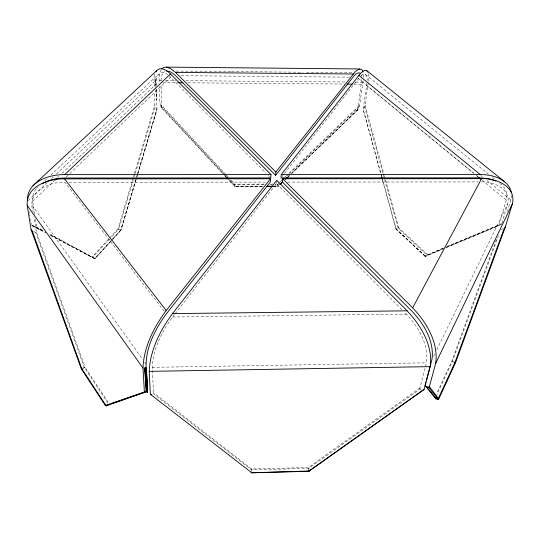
<?xml version="1.0" encoding="UTF-8"?>
<svg xmlns="http://www.w3.org/2000/svg" width="540" height="540" viewBox="0 0 540 540"><rect width="100%" height="100%" fill="white"/><g stroke="black" fill="none" stroke-linecap="round" stroke-linejoin="round"><path stroke-width="0.41" stroke-dasharray="2.7 2.03" d="M361.814 79.569L357.73 109.89M363.447 77.375L363.197 72.778M161.028 80.892C161.183 77.537 161.703 73.379 164.882 71.496M511.583 195.392L511.022 199.355L507.384 211.532M272.977 186.455L278.316 186.3L277.796 184.14L275.231 184.12M175.061 313.801L276.5 183.674L276.696 181.184M278.174 184.667C275.461 186.455 282.859 187.94 273.854 186.28M443.131 248.312L424.892 256.068L425.486 256.23L442.112 249.318M136.08 179.482L120.899 230.351L136.148 179.442M366.984 82.802L363.116 109.431L381.618 176.688M368.557 80.939L368.435 73.717M273.24 186.341L278.343 186.206M363.157 80.879L359.633 105.233A1.674 0.412 -71.5 0 1 359.242 106.63L357.912 109.694L291.708 173.333M357.737 109.62L292.187 172.625M381.794 176.796L363.285 109.512L364.621 106.427A1.667 0.398 -71.4 0 0 365 105.064L368.24 83.444M49.545 233.908L95.155 258.39L110.876 241.151M420.316 389.158A0.729 0.358 60.5 0 1 419.863 388.564A0.729 0.358 60.5 0 1 419.857 387.976L426.479 362.812C429.057 343.454 417.38 325.053 404.102 311.85M499.817 183.425C505.15 186.914 508.282 193.82 506.189 200.036L498.757 225.43L501.62 224.505M501.883 223.243L507.573 204.147C511.583 189.216 493.81 181.42 481.464 181.94M154.919 74.142L154.096 79.468L154.292 87.844M133.211 177.701L117.943 228.974L120.879 230.371L95.135 258.417L94.514 258.552L95.135 258.417M133.441 176.931L133.9 175.385M134.365 173.84L154.872 104.949L154.44 92.165M133.326 179.867L118.638 229.156L117.97 228.974L92.104 256.973L92.185 257.56L110.531 238.1M134.285 176.634L135.007 174.211M135.25 173.407L155.216 106.373A1.715 0.641 71.1 0 1 154.892 104.976M135.709 179.84L120.731 230.047L112.658 238.957M136.674 176.607L137.396 174.184M137.639 173.374L156.695 109.512L155.216 106.373M136.978 176.472L137.653 174.218M137.882 173.462L156.985 109.431L156.323 88.985M136.391 178.646L137.336 175.466M137.572 174.67L156.938 109.742M442.699 248.353L424.973 256.142L395.867 228.832L398.648 227.704L427.592 254.651L427.451 255.305L444.38 248.265M496.388 239.402L451.751 361.199L436.664 393.593M498.562 235.393L452.351 361.449L436.745 395.057M359.309 106.454L289.67 173.603M161.676 107.879L161.096 85.091M433.418 356.636L435.26 352.843M436.739 349.805L507.573 204.147M357.818 109.877L290.446 174.643M161.285 69.559L159.253 75.047L159.017 82.978M36.099 189.149C33.379 192.463 31.927 196.904 32.636 201.177L34.661 214.265M174.562 314.442C162.743 329.609 153.205 347.861 152.294 367.335L153.461 392.675L152.496 393.917M281.988 176.641L283.973 174.089M284.472 173.448L359.235 77.585M95.155 258.39L92.563 257.533L49.518 234.313M167.94 74.939C160.643 67.844 153.711 78.347 156.215 85.772M36.511 188.649L37.395 187.684M111.064 240.692L94.541 258.566L49.302 234.529M111.436 240.536L120.98 230.162M112.124 236.378L118.631 229.183L121.021 230.128M279.565 182.378C277.506 183.6 278.215 185.983 275.09 184.822M280.166 181.798L282.575 179.482M284.999 177.14L286.821 175.392M289.055 173.232L359.633 105.233M287.253 175.932L289.069 174.184M288.016 176.641L289.211 175.493M288.063 176.837L289.278 175.669M287.442 177.532L289.845 175.223M66.285 176.911L69.154 174.17M69.728 173.617L170.532 77.227L266.125 173.252M32.636 201.177L54.041 180.907M57.713 177.431L58.934 176.269M61.992 173.374L156.168 84.159M37.868 187.211L38.354 186.752M28.195 200.61L47.23 182.682M51.53 178.632L53.372 176.897M56.444 174.001L154.096 82.026M44.78 180.765L46.622 179.037M50.929 175.001L158.564 74.142M361.112 75.654C364.487 71.597 368.233 76.518 367.106 80.419M153.083 393.593L251.573 469.908L308.779 468.356L420.296 388.969L421.767 389.475M419.87 387.997L308.333 467.519L251.566 468.97L153.455 392.62M81.695 368.523L85.057 367.214L109.195 403.738M83.079 368.503L85.057 367.214L36.43 232.045L34.128 217.262M500.823 229.75L501.289 229.541M501.518 229.439L502.895 228.825M447.167 246.49L501.701 223.749M446.776 246.794L498.771 225.126M445.156 247.948L502.997 223.891M446.499 247.489L499.331 225.524M424.892 255.919C425.237 256.892 428.207 255.251 427.14 255.258L398.149 228.245L398.648 227.704L385.418 179.469M156.269 85.496C157.066 82.66 155.27 77.031 155.709 83.18M152.294 367.335L426.479 362.812M172.571 317L406.39 314.152M69.005 182.257L266.902 182.101M287.435 182.088L478.264 181.933M264.29 184.126L234.819 184.147L234.428 184.667L234.927 186.489L261.988 186.469M271.026 184.12L274.394 184.12M263.709 184.835L234.738 184.849L229.844 179.766M269.737 184.829L271.748 184.829M263.095 186.293L234.65 186.381L228.231 179.469M261.832 186.347L234.515 186.219M181.197 75.688L349.643 77.159M158.949 80.46L161.474 80.48M165.692 80.514L175.81 80.595M185.929 80.683L345.283 82.006M355.401 82.094L362.988 82.154M162.709 82.6L177.869 82.721M187.967 82.809L344.56 84.078M353.822 84.152L361.402 84.213M176.04 71.064L230.742 71.564M231.579 71.57L303.109 72.225M306.477 72.259L352.762 72.677M425.432 256.223L396.158 228.919L382.469 179.226M107.885 403.211L84.362 367.49L35.755 232.47L36.437 232.072M94.5 258.545L49.862 235.123M455.031 362.367L451.751 361.199L453.519 362.327M31.732 225.382A2.012 1.418 8.8 0 0 32.238 225.774L36.092 227.495L36.639 227.05L44.199 231.059M35.755 232.47L33.656 231.532M35.964 227.448L45.596 232.565M40.102 229.939L32.049 225.666M32.238 225.767L45.542 232.828M32.042 225.011L44.078 231.417M365.384 74.365L488.518 174.224M492.453 177.41L494.417 179.003M480.884 175.541L482.186 176.6M486.743 180.326L510.84 200.023M395.874 228.866L382.334 179.638M358.452 78.556L474.255 173.59M476.84 175.709L478.13 176.769M366.667 85.509L473.587 173.279M476.199 175.419L478.15 177.025M482.065 180.232L506.189 200.036M169.486 76.228L170.532 77.227M424.926 256.115L395.975 229.048L398.169 228.265L384.163 177.667M268.447 175.581L269.609 176.749M276.5 183.674L401.807 309.548M224.114 173.603L159.867 104.369M224.687 174.218L226.976 176.681M161.71 107.615L224.228 174.791M224.768 175.372L226.395 177.12M228.542 179.429L234.934 186.455L234.819 184.147L230.459 179.449M222.521 173.326L161.413 107.669L159.941 104.551A1.694 0.641 71.2 0 1 159.624 103.154M224.613 175.642L226.253 177.404M226.051 174.704L159.604 103.133L159.118 86.339M226.604 175.298L228.251 177.073M164.255 311.263L64.928 182.263C48.62 181.575 25.643 192.213 33.352 212.24M32.292 205.463L142.648 359.309M144.612 362.043L146.084 364.095M361.267 74.851L361.631 76.356M365.013 105.037L384.163 174.893M384.372 175.655L385.209 178.706M364.621 106.427L383.94 176.863M155.999 79.259L156.114 80.433M29.234 211.572L29.471 213.044M29.7 214.501L29.936 215.966M30.395 218.869L30.632 220.313M31.091 223.196L31.32 224.626M35.411 219.085L36.639 227.023M309.177 470.948L308.894 468.295A0.675 0.398 56.3 0 0 308.333 467.519L308.482 469.78M251.64 471.076L251.566 468.97A0.675 0.472 -54.8 0 0 251.046 469.773L251.201 472.439M155.844 87.095L155.614 80.487M155.918 89.323L156.303 100.204L156.728 100.069L156.384 89.087M155.608 80.278L155.635 79.515A4.469 3.321 -45.4 0 1 155.675 79.144L155.905 78.914A2.012 1.499 -45.1 0 1 155.986 79.178"/><path stroke-width="0.81" d="M82.1 368.942L81.344 368.942L31.091 229.662L27.209 205.484C25.738 186.266 48.627 178.544 64.517 178.875L270.506 178.774L270.27 182.101L166.3 313.922C154.022 330.662 143.789 351.175 146.536 372.479M156.134 71.422C159.874 65.745 167.096 70.22 170.471 73.98L271.013 174.596L270.769 177.917L65.144 178.004C57.193 178.031 49.066 179.665 42.221 183.843M166.475 71.003L170.606 71.894L175.223 75.296L275.609 175.331L275.866 172.01L353.444 74.007C355.286 70.828 361.679 65.9 363.042 72.063M367.963 72.171C365.539 67.635 360.727 72.846 358.898 75.377L281.266 174.596L280.996 177.917L480.182 177.835L487.877 178.605L494.802 180.657M454.343 362.651L455.504 362.691L505.298 227.104L512.251 204.134C516.935 186.671 495.923 177.842 481.572 178.666L282.67 178.767L282.393 182.088L411.905 311.155C423.995 323.993 434.565 341.476 431.939 359.674L426.404 380.511M145.112 367.828L145.179 367.585A34.783 12.062 -65.8 0 0 145.159 371.135C144.268 370.035 145.267 365.465 145.078 370.744L146.306 391.331A0.749 0.722 86.6 0 0 147.265 391.702A4.664 2.41 36.8 0 1 146.758 391.851M425.864 386.066L434.916 397.359C434.828 398.837 437.832 400.086 438.784 398.945L455.504 362.691M430.184 366.633C433.188 345.708 421.004 325.627 407.147 310.824L276.764 180.353L172.496 313.612C160.171 330.413 150.073 350.244 149.236 371.365L150.37 394.268L251.788 472.784L308.745 471.312L424.069 389.462L430.184 366.633L149.236 371.365M434.916 397.359L438.095 399.08L438.784 398.945L429.368 386.633L435.652 363.461C438.723 342.596 426.56 322.522 412.668 307.82L282.67 178.767M425.986 382.077L425.162 385.189A0.722 0.358 60.4 0 0 425.156 385.749A0.722 0.358 60.4 0 0 425.608 386.336M147.44 390.879L147.157 383.954M455.51 362.671L455.004 362.428L504.279 228.204A1.931 1.31 -17.8 0 0 505.251 227.104M455.004 362.428L438.014 399.242L428.531 387.167L425.588 386.154L435.389 397.973M435.652 363.461L512.251 204.134M412.668 307.82L481.572 178.666M270.506 178.774L166.205 310.541C153.859 327.233 143.714 347.031 142.999 368.105L144.383 392L105.381 405.52L81.29 368.834L81.695 368.523L32.252 230.904M275.609 175.331L353.012 77.186C354.706 75.148 358.047 70.922 360.727 73.744M145.186 367.571A2.471 1.31 37.1 0 1 145.267 367.389L145.712 367.585A2.45 1.296 37.2 0 1 145.82 367.848L146.576 371.371M271.013 174.596L64.733 174.623C49.208 174.413 27.533 181.373 27.412 199.8M279.754 184.585L282.69 181.764M285.647 178.916L287.422 177.215M280.166 184.43L282.596 182.088M285.633 179.172L287.456 177.417M64.733 174.623L170.471 73.98M161.987 68.735L163.6 67.595L165.767 67.109L359.89 68.965M54.655 180.326L56.491 178.585M32.954 185.733L156.796 70.544M308.61 470.941L308.738 471.339A0.675 0.398 56.4 0 0 309.177 470.948L423.238 389.995A2.288 1.127 60.4 0 0 424.035 389.421M309.123 470.981L251.788 472.784A0.682 0.479 -55 0 1 251.201 472.439L251.708 472.244M150.869 394.787L151.416 394.497M106.832 405.243L105.388 405.554L106.103 405.871L146.678 391.595L147.602 392.351M106.211 405.83L108.878 404.582M146.306 391.331L144.794 370.622M112.064 403.481L146.286 391.655M106.15 405.817L81.709 368.557M145.827 367.868A34.783 11.752 -66.6 0 0 145.814 371.419L146.576 371.405L147.67 392.182L146.947 391.621A0.756 0.452 -52.1 0 1 146.381 391.304L146.644 391.621M172.496 313.612L407.147 310.824M281.266 174.596L480.283 174.569C492.649 174.481 508.626 179.057 511.414 192.821M266.402 186.287L272.201 186.28M267.206 186.341L272.572 186.341M178.706 82.728L182.918 82.762M347.092 84.098L352.141 84.139M166.435 67.129L170.789 68.648L175.527 72.401L353.444 74.007M146.462 391.844L146.084 391.655M495.403 180.92L495.997 181.197M366.815 70.659L504.198 181.413M358.898 75.377L480.283 174.569M478.805 177.559L480.762 179.165M175.527 72.401L275.866 172.01M226.928 177.701L228.001 178.855M226.517 177.626L227.664 178.855M64.517 178.875L166.205 310.541M27.209 205.484L142.999 368.105M382.016 177.606L382.469 179.226M381.82 177.431L382.232 178.916M146.225 390.974A0.749 0.594 -6.1 0 0 147.393 391.493L145.928 368.186A3.848 2.038 37.2 0 0 145.685 367.504M145.814 371.419L146.947 391.621M146.63 374.139L147.069 382.334M429.334 386.6A2.261 1.121 60.3 0 1 428.537 387.173M146.293 371.284A0.769 0.594 -5.6 0 1 145.078 370.744M145.132 367.835A3.854 2.045 37 0 1 145.294 367.328M150.458 394.605A2.315 0.769 -65.3 0 1 150.397 394.234M32.015 230.803A2.018 1.418 8.6 0 1 31.145 229.662M144.895 392.526A2.329 0.783 -65.2 0 1 144.808 392.546M144.484 392.344A2.329 0.783 -65.2 0 1 144.416 391.959"/></g></svg>
